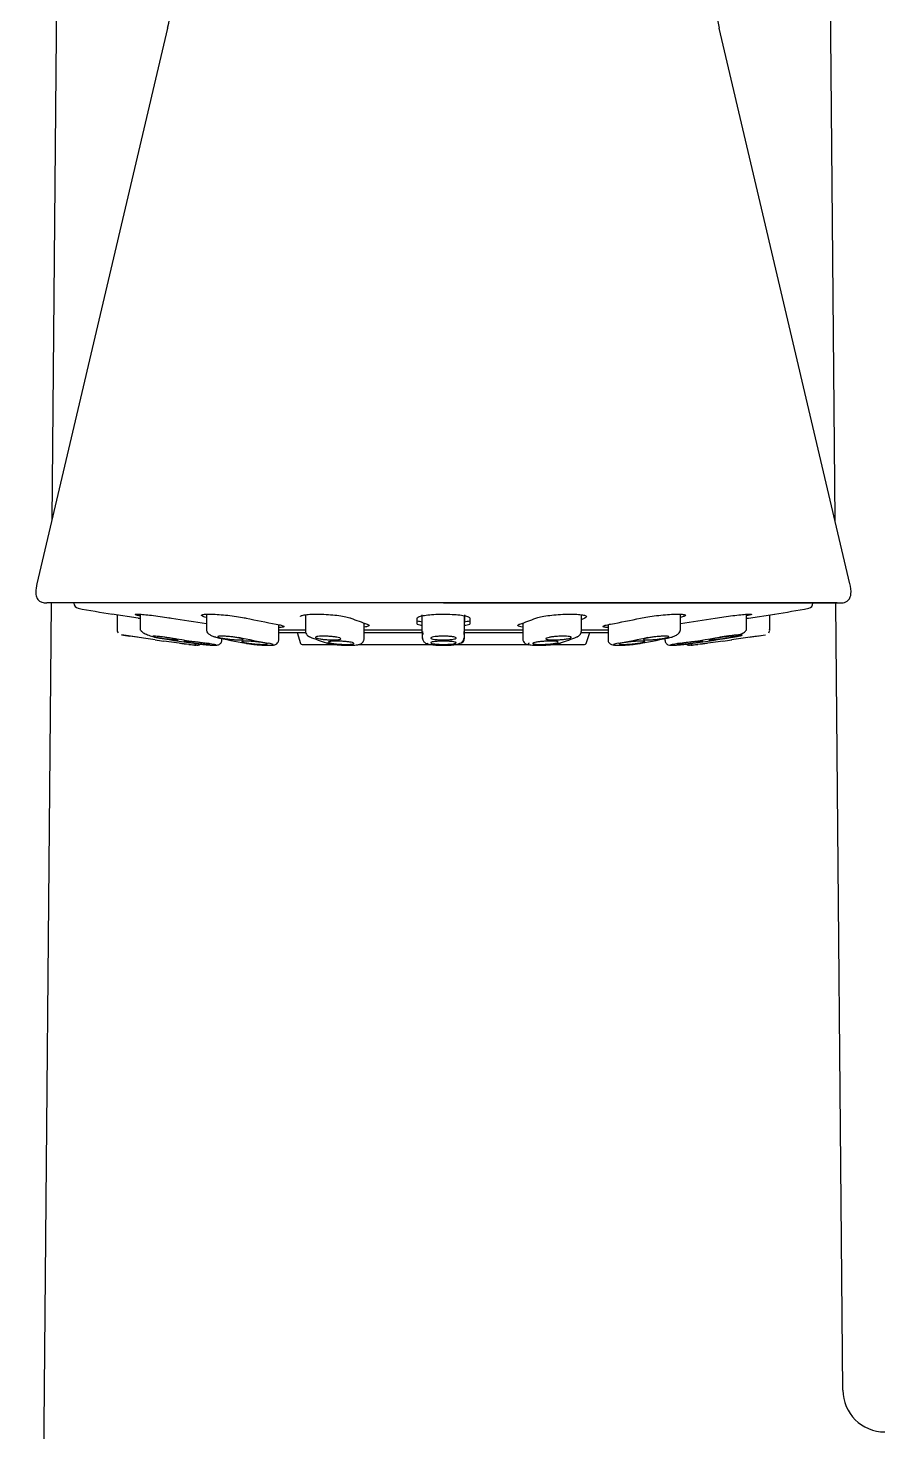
# Model space of a CAD drawing. Header units: millimetres. Extents: x 1617 to 5774, y 11446 to 13973.
# Drawn here: x 3287.1 to 3337.6, y 13294.4 to 13377.2 of the extents above; entities that cross this region are included whole.
import ezdxf

# ---------------------------------------------------------------- set-up
doc = ezdxf.new("R2010")
doc.units = ezdxf.units.MM
doc.layers.get('0').update_dxf_attribs({"color": 250})

# ---------------------------------------------------------------- blocks, each defined once
blk = doc.blocks.new('7')
at = {"linetype": 'Continuous'}
for p, q in [((3289.041, 13410.736), (3288.485, 13348.194)), ((3334.692, 13348.194), (3334.136, 13410.736)), ((3295.322, 13377.23), (3287.606, 13344.459)), ((3335.571, 13344.459), (3327.855, 13377.23)), ((3288.442, 13343.324), (3287.088, 13190.934)), ((3311.589, 13343.324), (3288.19, 13343.324)), ((3334.814, 13343.324), (3288.364, 13343.324)), ((3289.789, 13343.324), (3289.789, 13343.309)), ((3311.589, 13343.324), (3334.987, 13343.324)), ((3333.389, 13343.309), (3333.389, 13343.324)), ((3335.147, 13296.899), (3334.735, 13343.324)), ((3293.589, 13342.43), (3292.039, 13342.666)), ((3292.339, 13342.62), (3292.339, 13341.741)), ((3293.709, 13342.657), (3293.709, 13341.729)), ((3297.611, 13342.661), (3297.611, 13341.699)), ((3303.45, 13342.632), (3303.45, 13341.652)), ((3310.339, 13342.276), (3310.339, 13342.629)), ((3310.339, 13341.598), (3310.339, 13342.566)), ((3312.839, 13342.629), (3312.839, 13342.276)), ((3312.839, 13341.598), (3312.839, 13342.567)), ((3319.727, 13341.652), (3319.727, 13342.627)), ((3325.566, 13341.699), (3325.566, 13342.662)), ((3329.468, 13341.729), (3329.468, 13342.659)), ((3329.589, 13342.43), (3331.138, 13342.666)), ((3330.839, 13341.741), (3330.839, 13342.62)), ((3301.878, 13341.123), (3301.878, 13342.044)), ((3301.878, 13341.743), (3303.432, 13341.743)), ((3306.907, 13341.201), (3306.907, 13342.141)), ((3306.907, 13341.743), (3310.339, 13341.743)), ((3310.039, 13342.078), (3310.039, 13342.43)), ((3312.839, 13341.743), (3316.27, 13341.743)), ((3313.139, 13342.43), (3313.139, 13342.078)), ((3316.27, 13342.141), (3316.27, 13341.201)), ((3319.727, 13341.743), (3321.299, 13341.743)), ((3321.299, 13342.045), (3321.299, 13341.123)), ((3293.544, 13341.301), (3292.592, 13341.444)), ((3294.588, 13341.145), (3293.089, 13341.367)), ((3296.588, 13340.879), (3295.089, 13341.075)), ((3295.089, 13341.075), (3295.089, 13341.074)), ((3298.518, 13341.123), (3298.518, 13341.225)), ((3301.878, 13341.589), (3303.457, 13341.589)), ((3302.957, 13341.589), (3303.166, 13340.94)), ((3303.261, 13340.871), (3305.211, 13340.871)), ((3306.561, 13340.871), (3310.878, 13340.871)), ((3306.907, 13341.589), (3310.358, 13341.589)), ((3310.339, 13341.598), (3310.339, 13341.248)), ((3310.36, 13341.635), (3310.366, 13341.471)), ((3312.269, 13340.871), (3316.624, 13340.871)), ((3312.811, 13341.471), (3312.817, 13341.635)), ((3312.821, 13341.589), (3316.27, 13341.589)), ((3312.839, 13341.248), (3312.839, 13341.598)), ((3317.96, 13340.871), (3319.916, 13340.871)), ((3319.713, 13341.589), (3321.299, 13341.589)), ((3320.011, 13340.94), (3320.22, 13341.589)), ((3324.659, 13341.225), (3324.659, 13341.123)), ((3328.088, 13341.075), (3326.589, 13340.879)), ((3328.089, 13341.074), (3328.089, 13341.075)), ((3330.088, 13341.367), (3328.589, 13341.145)), ((3329.633, 13341.301), (3330.585, 13341.444))]:
    blk.add_line(p, q, dxfattribs=at)
for centre, radius, start, end in [((3285.589, 13379.522), 10, 346.75, 0), ((3337.589, 13379.522), 10, 180, 193.25), ((3290.089, 13343.309), 0.3, 180, 259.65275), ((3333.089, 13343.309), 0.3, 280.34725, 360), ((3311.589, 13461.063), 120, 259.65262, 260.63367), ((3311.589, 13461.063), 120, 279.36648, 280.34738), ((3292.639, 13341.741), 0.3, 170.95569, 216.24033), ((3311.589, 13461.063), 119.99, 261.37235, 261.43038), ((3311.589, 13348.012), 5.938, 254.86804, 257.83964), ((3311.589, 13347.966), 6.088, 255.25051, 258.15147), ((3311.589, 13347.966), 6.088, 281.85449, 284.74949), ((3311.589, 13348.012), 5.938, 282.23145, 285.13196), ((3311.589, 13461.063), 119.99, 278.56962, 278.62765), ((3330.538, 13341.741), 0.3, 323.75967, 9.04431), ((3311.589, 13461.247), 121.3, 260.98971, 261.23202), ((3311.589, 13461.247), 121.3, 261.93895, 262.18677), ((3298.924, 13361.877), 21.117, 262.12918, 265.1014), ((3311.589, 13461.247), 121.3, 262.89194, 263.09351), ((3299.109, 13363.527), 22.777, 264.74337, 264.9908), ((3297.038, 13341.125), 0.3, 285.83913, 312.49403), ((3303.261, 13340.971), 0.1, 197.90445, 270), ((3303.812, 13341.569), 0.269, 234.73393, 248.26674), ((3311.973, 13362.426), 22.666, 248.62775, 251.23981), ((3310.637, 13341.599), 0.298, 180.314, 202.91875), ((3312.54, 13341.249), 0.299, 270.20913, 359.76951), ((3318.405, 13341.222), 0.272, 272.11777, 289.12731), ((3311.187, 13362.472), 22.715, 288.76299, 291.36946), ((3319.916, 13340.971), 0.1, 270, 342.09555), ((3326.139, 13341.125), 0.3, 227.39054, 254.16087), ((3324.068, 13363.527), 22.777, 275.0092, 277.76449), ((3324.253, 13361.877), 21.117, 274.8986, 275.1655), ((3311.589, 13461.247), 121.3, 276.90636, 277.10798), ((3311.589, 13461.247), 121.3, 277.81327, 278.06112), ((3311.589, 13461.247), 121.3, 278.76805, 279.01034), ((3337.635, 13296.922), 2.487, 180.53191, 269.97371)]:
    blk.add_arc(centre, radius, start, end, dxfattribs=at)
for centre, major_axis, ratio, start_param, end_param in [((3312.182, 13461.063), (0, -119.99), 0.92388, 6.132604, 6.151363), ((3312.685, 13461.063), (0, -119.99), 0.707107, -0.150581, -0.129539), ((3313.021, 13461.063), (0, -119.99), 0.382683, -0.150581, -0.129539), ((3310.156, 13461.063), (0, -119.99), 0.382683, 0.129539, 0.150581), ((3313.021, 13461.063), (0, -119.99), 0.382683, 0.146573, 0.150581), ((3310.492, 13461.063), (0, -119.99), 0.707107, 0.129539, 0.150581), ((3310.995, 13461.063), (0, -119.99), 0.92388, 0.131823, 0.150581), ((3311.224, 13461.247), (0, -121.296), 0.92388, 6.133866, 6.154729), ((3311.953, 13461.247), (0, -121.296), 0.92388, 6.133866, 6.154729), ((3310.915, 13461.247), (0, -121.296), 0.707107, -0.149319, -0.128456), ((3312.262, 13461.247), (0, -121.296), 0.707107, -0.149319, -0.128456), ((3310.915, 13461.247), (0, -121.296), 0.707107, 0.128456, 0.149319), ((3312.262, 13461.247), (0, -121.296), 0.707107, 0.128456, 0.149319), ((3311.224, 13461.247), (0, -121.296), 0.923879, 0.128456, 0.149319), ((3311.953, 13461.247), (0, -121.296), 0.92388, 0.128456, 0.149319)]:
    blk.add_ellipse(centre, major_axis=major_axis, ratio=ratio, start_param=start_param, end_param=end_param, dxfattribs=at)
for points, knots in [([(3287.61, 13344.475), (3287.566, 13344.285), (3287.523, 13344.042), (3287.562, 13343.734), (3287.631, 13343.575), (3287.727, 13343.451), (3287.929, 13343.339), (3288.09, 13343.327), (3288.203, 13343.324)], [0, 0, 0, 0, 0.340672, 0.508782, 0.576757, 0.672481, 0.803215, 1, 1, 1, 1]), ([(3334.974, 13343.324), (3335.072, 13343.327), (3335.21, 13343.335), (3335.386, 13343.411), (3335.482, 13343.493), (3335.547, 13343.58), (3335.602, 13343.699), (3335.662, 13344.006), (3335.617, 13344.253), (3335.567, 13344.475)], [0, 0, 0, 0, 0.170946, 0.281764, 0.354687, 0.411018, 0.490131, 0.603006, 1, 1, 1, 1]), ([(3293.692, 13342.556), (3293.657, 13342.564), (3293.625, 13342.572), (3293.596, 13342.579), (3293.512, 13342.599), (3293.455, 13342.617), (3293.427, 13342.631), (3293.4, 13342.645), (3293.403, 13342.655), (3293.434, 13342.661), (3293.466, 13342.666), (3293.527, 13342.667), (3293.612, 13342.664), (3293.697, 13342.661), (3293.808, 13342.653), (3293.937, 13342.642), (3294.066, 13342.63), (3294.216, 13342.614), (3294.374, 13342.596), (3294.534, 13342.577), (3294.707, 13342.555), (3294.878, 13342.532), (3295.052, 13342.508), (3295.229, 13342.482), (3295.396, 13342.456), (3295.449, 13342.447), (3295.501, 13342.439), (3295.552, 13342.43)], [0.180288, 0.180288, 0.180288, 0.180288, 0.2179797, 0.2179797, 0.2179797, 0.3264185, 0.3264185, 0.3264185, 0.4336625, 0.4336625, 0.4336625, 0.5398, 0.5398, 0.5398, 0.6454063, 0.6454063, 0.6454063, 0.7512726, 0.7512726, 0.7512726, 0.8580682, 0.8580682, 0.8580682, 0.9660681, 0.9660681, 0.9660681, 1, 1, 1, 1]), ([(3297.592, 13342.471), (3297.543, 13342.484), (3297.499, 13342.497), (3297.462, 13342.509), (3297.386, 13342.534), (3297.337, 13342.558), (3297.319, 13342.579), (3297.301, 13342.599), (3297.313, 13342.617), (3297.354, 13342.631), (3297.395, 13342.645), (3297.465, 13342.655), (3297.56, 13342.661), (3297.654, 13342.666), (3297.774, 13342.667), (3297.91, 13342.664), (3298.045, 13342.661), (3298.201, 13342.653), (3298.363, 13342.642), (3298.525, 13342.63), (3298.699, 13342.614), (3298.87, 13342.596), (3299.043, 13342.577), (3299.217, 13342.555), (3299.379, 13342.532), (3299.543, 13342.508), (3299.698, 13342.482), (3299.833, 13342.456), (3299.876, 13342.447), (3299.918, 13342.439), (3299.957, 13342.43)], [0.0553773, 0.0553773, 0.0553773, 0.0553773, 0.1089723, 0.1089723, 0.1089723, 0.2179797, 0.2179797, 0.2179797, 0.3264185, 0.3264185, 0.3264185, 0.4336625, 0.4336625, 0.4336625, 0.5398, 0.5398, 0.5398, 0.6454063, 0.6454063, 0.6454063, 0.7512726, 0.7512726, 0.7512726, 0.8580682, 0.8580682, 0.8580682, 0.9660681, 0.9660681, 0.9660681, 1, 1, 1, 1]), ([(3303.15, 13342.52), (3303.15, 13342.541), (3303.172, 13342.561), (3303.214, 13342.579), (3303.264, 13342.599), (3303.344, 13342.617), (3303.448, 13342.631), (3303.55, 13342.645), (3303.678, 13342.655), (3303.821, 13342.661), (3303.963, 13342.666), (3304.124, 13342.667), (3304.29, 13342.664), (3304.456, 13342.661), (3304.631, 13342.653), (3304.802, 13342.642), (3304.973, 13342.63), (3305.144, 13342.614), (3305.302, 13342.596), (3305.461, 13342.577), (3305.61, 13342.555), (3305.738, 13342.532), (3305.867, 13342.508), (3305.978, 13342.482), (3306.061, 13342.456), (3306.087, 13342.447), (3306.111, 13342.439), (3306.132, 13342.43)], [0.1254368, 0.1254368, 0.1254368, 0.1254368, 0.2179797, 0.2179797, 0.2179797, 0.3264185, 0.3264185, 0.3264185, 0.4336625, 0.4336625, 0.4336625, 0.5398, 0.5398, 0.5398, 0.6454063, 0.6454063, 0.6454063, 0.7512726, 0.7512726, 0.7512726, 0.8580682, 0.8580682, 0.8580682, 0.9660681, 0.9660681, 0.9660681, 1, 1, 1, 1]), ([(3310.039, 13342.43), (3310.039, 13342.457), (3310.069, 13342.484), (3310.127, 13342.509), (3310.186, 13342.534), (3310.274, 13342.558), (3310.385, 13342.579), (3310.495, 13342.599), (3310.631, 13342.617), (3310.781, 13342.631), (3310.929, 13342.645), (3311.095, 13342.655), (3311.265, 13342.661), (3311.371, 13342.664), (3311.48, 13342.666), (3311.589, 13342.666), (3311.761, 13342.666), (3311.935, 13342.661), (3312.097, 13342.653), (3312.259, 13342.644), (3312.414, 13342.631), (3312.549, 13342.615), (3312.684, 13342.599), (3312.802, 13342.579), (3312.894, 13342.557), (3312.988, 13342.535), (3313.057, 13342.51), (3313.097, 13342.485), (3313.124, 13342.467), (3313.139, 13342.449), (3313.139, 13342.43)], [0, 0, 0, 0, 0.109023, 0.109023, 0.109023, 0.21808, 0.21808, 0.21808, 0.326569, 0.326569, 0.326569, 0.433863, 0.433863, 0.433863, 0.500051, 0.500051, 0.500051, 0.605996, 0.605996, 0.605996, 0.711907, 0.711907, 0.711907, 0.81835, 0.81835, 0.81835, 0.925954, 0.925954, 0.925954, 1, 1, 1, 1]), ([(3317.045, 13342.43), (3317.112, 13342.457), (3317.208, 13342.484), (3317.325, 13342.509), (3317.442, 13342.534), (3317.584, 13342.558), (3317.739, 13342.579), (3317.892, 13342.599), (3318.063, 13342.617), (3318.237, 13342.631), (3318.408, 13342.645), (3318.587, 13342.655), (3318.758, 13342.661), (3318.928, 13342.666), (3319.094, 13342.667), (3319.244, 13342.664), (3319.393, 13342.661), (3319.53, 13342.653), (3319.642, 13342.642), (3319.755, 13342.63), (3319.848, 13342.614), (3319.912, 13342.596), (3319.977, 13342.577), (3320.016, 13342.555), (3320.025, 13342.532), (3320.034, 13342.508), (3320.013, 13342.482), (3319.964, 13342.456), (3319.948, 13342.447), (3319.93, 13342.439), (3319.909, 13342.43)], [0, 0, 0, 0, 0.108972, 0.108972, 0.108972, 0.21798, 0.21798, 0.21798, 0.326418, 0.326418, 0.326418, 0.433662, 0.433662, 0.433662, 0.5398, 0.5398, 0.5398, 0.645406, 0.645406, 0.645406, 0.751273, 0.751273, 0.751273, 0.858068, 0.858068, 0.858068, 0.966068, 0.966068, 0.966068, 1, 1, 1, 1]), ([(3323.22, 13342.43), (3323.344, 13342.457), (3323.491, 13342.484), (3323.649, 13342.509), (3323.807, 13342.534), (3323.981, 13342.558), (3324.156, 13342.579), (3324.33, 13342.599), (3324.51, 13342.617), (3324.68, 13342.631), (3324.849, 13342.645), (3325.014, 13342.655), (3325.16, 13342.661), (3325.304, 13342.666), (3325.435, 13342.667), (3325.541, 13342.664), (3325.646, 13342.661), (3325.729, 13342.653), (3325.784, 13342.642), (3325.839, 13342.63), (3325.867, 13342.614), (3325.866, 13342.596), (3325.865, 13342.577), (3325.835, 13342.555), (3325.777, 13342.532), (3325.729, 13342.512), (3325.661, 13342.49), (3325.576, 13342.469)], [0, 0, 0, 0, 0.1089723, 0.1089723, 0.1089723, 0.2179797, 0.2179797, 0.2179797, 0.3264185, 0.3264185, 0.3264185, 0.4336625, 0.4336625, 0.4336625, 0.5398, 0.5398, 0.5398, 0.6454063, 0.6454063, 0.6454063, 0.7512726, 0.7512726, 0.7512726, 0.8580682, 0.8580682, 0.8580682, 0.9477932, 0.9477932, 0.9477932, 0.9477932]), ([(3327.625, 13342.43), (3327.787, 13342.457), (3327.962, 13342.484), (3328.137, 13342.509), (3328.312, 13342.534), (3328.492, 13342.558), (3328.66, 13342.579), (3328.828, 13342.599), (3328.989, 13342.617), (3329.131, 13342.631), (3329.272, 13342.645), (3329.396, 13342.655), (3329.495, 13342.661), (3329.593, 13342.666), (3329.668, 13342.667), (3329.713, 13342.664), (3329.759, 13342.661), (3329.776, 13342.653), (3329.765, 13342.642), (3329.754, 13342.63), (3329.713, 13342.614), (3329.647, 13342.596), (3329.604, 13342.584), (3329.549, 13342.57), (3329.484, 13342.556)], [0, 0, 0, 0, 0.1089723, 0.1089723, 0.1089723, 0.2179797, 0.2179797, 0.2179797, 0.3264185, 0.3264185, 0.3264185, 0.4336625, 0.4336625, 0.4336625, 0.5398, 0.5398, 0.5398, 0.6454063, 0.6454063, 0.6454063, 0.7512726, 0.7512726, 0.7512726, 0.8201136, 0.8201136, 0.8201136, 0.8201136]), ([(3293.736, 13341.724), (3293.742, 13341.702), (3293.758, 13341.651), (3293.925, 13341.541), (3294.2, 13341.417), (3294.411, 13341.356), (3294.531, 13341.322)], [0, 0, 0, 0, 0.161046, 0.452746, 0.733981, 1, 1, 1, 1]), ([(3297.622, 13341.692), (3297.624, 13341.669), (3297.631, 13341.615), (3297.721, 13341.514), (3297.878, 13341.406), (3298.008, 13341.355), (3298.084, 13341.327)], [0, 0, 0, 0, 0.175443, 0.460161, 0.736717, 1, 1, 1, 1]), ([(3301.724, 13342.078), (3301.848, 13342.055), (3301.952, 13342.032), (3302.027, 13342.011), (3302.102, 13341.989), (3302.151, 13341.969), (3302.17, 13341.951), (3302.188, 13341.933), (3302.177, 13341.918), (3302.136, 13341.906), (3302.096, 13341.894), (3302.026, 13341.886), (3301.931, 13341.881), (3301.917, 13341.88), (3301.903, 13341.879), (3301.887, 13341.879)], [0, 0, 0, 0, 0.1085609, 0.1085609, 0.1085609, 0.2171477, 0.2171477, 0.2171477, 0.3253166, 0.3253166, 0.3253166, 0.4326082, 0.4326082, 0.4326082, 0.4486413, 0.4486413, 0.4486413, 0.4486413]), ([(3303.451, 13341.672), (3303.452, 13341.639), (3303.455, 13341.584), (3303.498, 13341.49), (3303.572, 13341.404), (3303.637, 13341.362), (3303.675, 13341.339)], [0, 0, 0, 0, 0.251992, 0.505822, 0.756915, 1, 1, 1, 1]), ([(3307.089, 13342.078), (3307.156, 13342.055), (3307.195, 13342.032), (3307.205, 13342.011), (3307.214, 13341.989), (3307.193, 13341.969), (3307.143, 13341.951), (3307.094, 13341.933), (3307.015, 13341.918), (3306.912, 13341.906), (3306.911, 13341.906), (3306.909, 13341.906), (3306.908, 13341.906)], [0, 0, 0, 0, 0.1085609, 0.1085609, 0.1085609, 0.2171477, 0.2171477, 0.2171477, 0.3253166, 0.3253166, 0.3253166, 0.3267849, 0.3267849, 0.3267849, 0.3267849]), ([(3316.255, 13341.907), (3316.187, 13341.916), (3316.129, 13341.925), (3316.085, 13341.936), (3316.019, 13341.952), (3315.981, 13341.971), (3315.972, 13341.991), (3315.963, 13342.012), (3315.984, 13342.034), (3316.033, 13342.057), (3316.049, 13342.064), (3316.067, 13342.071), (3316.088, 13342.078)], [0.6786588, 0.6786588, 0.6786588, 0.6786588, 0.7514439, 0.7514439, 0.7514439, 0.8583981, 0.8583981, 0.8583981, 0.9662405, 0.9662405, 0.9662405, 1, 1, 1, 1]), ([(3316.186, 13342.118), (3316.211, 13342.114), (3316.237, 13342.111), (3316.265, 13342.108), (3316.266, 13342.107), (3316.268, 13342.107), (3316.269, 13342.107)], [0.29588398, 0.29588398, 0.29588398, 0.29588398, 0.32532693, 0.32532693, 0.32532693, 0.32678857, 0.32678857, 0.32678857, 0.32678857]), ([(3319.502, 13341.339), (3319.54, 13341.362), (3319.605, 13341.403), (3319.679, 13341.49), (3319.722, 13341.584), (3319.725, 13341.639), (3319.726, 13341.672)], [0, 0, 0, 0, 0.243187, 0.494237, 0.748022, 1, 1, 1, 1]), ([(3321.292, 13341.879), (3321.202, 13341.882), (3321.131, 13341.888), (3321.081, 13341.897), (3321.026, 13341.907), (3320.998, 13341.92), (3320.999, 13341.936), (3321, 13341.952), (3321.03, 13341.971), (3321.088, 13341.991), (3321.146, 13342.012), (3321.233, 13342.034), (3321.342, 13342.057), (3321.377, 13342.064), (3321.414, 13342.071), (3321.453, 13342.078)], [0.5511258, 0.5511258, 0.5511258, 0.5511258, 0.645172, 0.645172, 0.645172, 0.7514439, 0.7514439, 0.7514439, 0.8583981, 0.8583981, 0.8583981, 0.9662405, 0.9662405, 0.9662405, 1, 1, 1, 1]), ([(3325.093, 13341.327), (3325.169, 13341.355), (3325.299, 13341.406), (3325.456, 13341.514), (3325.546, 13341.615), (3325.553, 13341.669), (3325.555, 13341.692)], [0, 0, 0, 0, 0.2633, 0.539796, 0.82452, 1, 1, 1, 1]), ([(3328.646, 13341.322), (3328.766, 13341.356), (3328.977, 13341.417), (3329.252, 13341.541), (3329.419, 13341.651), (3329.435, 13341.702), (3329.441, 13341.724)], [0, 0, 0, 0, 0.266007, 0.547236, 0.83893, 1, 1, 1, 1]), ([(3295.477, 13341.256), (3295.555, 13341.243), (3295.628, 13341.23), (3295.691, 13341.219), (3295.754, 13341.207), (3295.808, 13341.195), (3295.849, 13341.186), (3295.889, 13341.176), (3295.917, 13341.167), (3295.931, 13341.161), (3295.944, 13341.154), (3295.943, 13341.15), (3295.927, 13341.147), (3295.912, 13341.145), (3295.883, 13341.144), (3295.842, 13341.146), (3295.8, 13341.147), (3295.747, 13341.151), (3295.684, 13341.156), (3295.622, 13341.162), (3295.549, 13341.169), (3295.472, 13341.178), (3295.395, 13341.186), (3295.311, 13341.197), (3295.228, 13341.208), (3295.144, 13341.219), (3295.059, 13341.231), (3294.978, 13341.244), (3294.953, 13341.248), (3294.927, 13341.252), (3294.903, 13341.256), (3294.824, 13341.268), (3294.751, 13341.281), (3294.688, 13341.293), (3294.625, 13341.304), (3294.571, 13341.316), (3294.53, 13341.325), (3294.49, 13341.335), (3294.462, 13341.344), (3294.449, 13341.35), (3294.436, 13341.357), (3294.437, 13341.361), (3294.452, 13341.364), (3294.467, 13341.367), (3294.497, 13341.367), (3294.538, 13341.366), (3294.579, 13341.364), (3294.633, 13341.361), (3294.695, 13341.355), (3294.758, 13341.35), (3294.83, 13341.342), (3294.907, 13341.334), (3294.984, 13341.325), (3295.068, 13341.314), (3295.151, 13341.303), (3295.235, 13341.292), (3295.321, 13341.28), (3295.401, 13341.267), (3295.427, 13341.263), (3295.452, 13341.26), (3295.477, 13341.256)], [0, 0, 0, 0, 0.054446, 0.054446, 0.054446, 0.108909, 0.108909, 0.108909, 0.163102, 0.163102, 0.163102, 0.216727, 0.216727, 0.216727, 0.26983, 0.26983, 0.26983, 0.322681, 0.322681, 0.322681, 0.375655, 0.375655, 0.375655, 0.429067, 0.429067, 0.429067, 0.483051, 0.483051, 0.483051, 0.500001, 0.500001, 0.500001, 0.554448, 0.554448, 0.554448, 0.608912, 0.608912, 0.608912, 0.663105, 0.663105, 0.663105, 0.716732, 0.716732, 0.716732, 0.769833, 0.769833, 0.769833, 0.822681, 0.822681, 0.822681, 0.875653, 0.875653, 0.875653, 0.929065, 0.929065, 0.929065, 0.98305, 0.98305, 0.98305, 1, 1, 1, 1]), ([(3296.75, 13340.977), (3296.672, 13340.988), (3296.599, 13340.999), (3296.536, 13341.009), (3296.473, 13341.02), (3296.419, 13341.03), (3296.379, 13341.038), (3296.338, 13341.047), (3296.31, 13341.055), (3296.297, 13341.06), (3296.284, 13341.066), (3296.284, 13341.07), (3296.299, 13341.073), (3296.314, 13341.075), (3296.344, 13341.076), (3296.385, 13341.074), (3296.426, 13341.073), (3296.48, 13341.07), (3296.542, 13341.065), (3296.605, 13341.06), (3296.678, 13341.053), (3296.754, 13341.046), (3296.832, 13341.038), (3296.916, 13341.029), (3296.999, 13341.019), (3297.083, 13341.009), (3297.169, 13340.998), (3297.249, 13340.987), (3297.275, 13340.984), (3297.3, 13340.98), (3297.324, 13340.977), (3297.402, 13340.966), (3297.476, 13340.954), (3297.539, 13340.944), (3297.602, 13340.934), (3297.656, 13340.924), (3297.696, 13340.915), (3297.737, 13340.906), (3297.765, 13340.899), (3297.778, 13340.893), (3297.791, 13340.887), (3297.79, 13340.883), (3297.775, 13340.881), (3297.76, 13340.878), (3297.731, 13340.878), (3297.69, 13340.879), (3297.649, 13340.881), (3297.595, 13340.884), (3297.533, 13340.889), (3297.47, 13340.893), (3297.397, 13340.9), (3297.32, 13340.908), (3297.243, 13340.915), (3297.159, 13340.925), (3297.076, 13340.935), (3296.992, 13340.944), (3296.906, 13340.955), (3296.826, 13340.966), (3296.8, 13340.97), (3296.775, 13340.973), (3296.75, 13340.977)], [0, 0, 0, 0, 0.054288, 0.054288, 0.054288, 0.108589, 0.108589, 0.108589, 0.162679, 0.162679, 0.162679, 0.216326, 0.216326, 0.216326, 0.269559, 0.269559, 0.269559, 0.322592, 0.322592, 0.322592, 0.375721, 0.375721, 0.375721, 0.429196, 0.429196, 0.429196, 0.483121, 0.483121, 0.483121, 0.500004, 0.500004, 0.500004, 0.55429, 0.55429, 0.55429, 0.60859, 0.60859, 0.60859, 0.662678, 0.662678, 0.662678, 0.716323, 0.716323, 0.716323, 0.769557, 0.769557, 0.769557, 0.822591, 0.822591, 0.822591, 0.87572, 0.87572, 0.87572, 0.929194, 0.929194, 0.929194, 0.983118, 0.983118, 0.983118, 1, 1, 1, 1]), ([(3298.171, 13340.828), (3298.208, 13340.829), (3298.267, 13340.838), (3298.368, 13340.876), (3298.445, 13340.935), (3298.507, 13341.028), (3298.515, 13341.098), (3298.518, 13341.141)], [0.6933923, 0.6933923, 0.6933923, 0.6933923, 0.7775847, 0.8269622, 0.8812131, 0.9398637, 1, 1, 1, 1]), ([(3299.568, 13341.256), (3299.628, 13341.243), (3299.678, 13341.23), (3299.714, 13341.219), (3299.751, 13341.207), (3299.774, 13341.195), (3299.783, 13341.186), (3299.792, 13341.176), (3299.786, 13341.167), (3299.766, 13341.161), (3299.747, 13341.154), (3299.713, 13341.15), (3299.667, 13341.147), (3299.622, 13341.145), (3299.564, 13341.144), (3299.498, 13341.146), (3299.432, 13341.147), (3299.357, 13341.151), (3299.278, 13341.156), (3299.2, 13341.162), (3299.116, 13341.169), (3299.033, 13341.178), (3298.949, 13341.186), (3298.865, 13341.197), (3298.787, 13341.208), (3298.707, 13341.219), (3298.632, 13341.231), (3298.567, 13341.244), (3298.546, 13341.248), (3298.526, 13341.252), (3298.507, 13341.256), (3298.447, 13341.268), (3298.397, 13341.281), (3298.36, 13341.293), (3298.324, 13341.304), (3298.3, 13341.316), (3298.291, 13341.325), (3298.283, 13341.335), (3298.288, 13341.344), (3298.308, 13341.35), (3298.328, 13341.357), (3298.362, 13341.361), (3298.408, 13341.364), (3298.453, 13341.367), (3298.511, 13341.367), (3298.577, 13341.366), (3298.643, 13341.364), (3298.718, 13341.361), (3298.796, 13341.355), (3298.875, 13341.35), (3298.959, 13341.342), (3299.042, 13341.334), (3299.125, 13341.325), (3299.21, 13341.314), (3299.288, 13341.303), (3299.367, 13341.292), (3299.443, 13341.28), (3299.508, 13341.267), (3299.529, 13341.263), (3299.549, 13341.26), (3299.568, 13341.256)], [0, 0, 0, 0, 0.054446, 0.054446, 0.054446, 0.108909, 0.108909, 0.108909, 0.163102, 0.163102, 0.163102, 0.216727, 0.216727, 0.216727, 0.26983, 0.26983, 0.26983, 0.322681, 0.322681, 0.322681, 0.375655, 0.375655, 0.375655, 0.429067, 0.429067, 0.429067, 0.483051, 0.483051, 0.483051, 0.500001, 0.500001, 0.500001, 0.554448, 0.554448, 0.554448, 0.608912, 0.608912, 0.608912, 0.663105, 0.663105, 0.663105, 0.716732, 0.716732, 0.716732, 0.769833, 0.769833, 0.769833, 0.822681, 0.822681, 0.822681, 0.875653, 0.875653, 0.875653, 0.929065, 0.929065, 0.929065, 0.98305, 0.98305, 0.98305, 1, 1, 1, 1]), ([(3299.921, 13340.977), (3299.862, 13340.988), (3299.811, 13340.999), (3299.775, 13341.009), (3299.738, 13341.02), (3299.715, 13341.03), (3299.706, 13341.038), (3299.697, 13341.047), (3299.702, 13341.055), (3299.722, 13341.06), (3299.742, 13341.066), (3299.776, 13341.07), (3299.821, 13341.073), (3299.866, 13341.075), (3299.924, 13341.076), (3299.99, 13341.074), (3300.056, 13341.073), (3300.131, 13341.07), (3300.21, 13341.065), (3300.289, 13341.06), (3300.373, 13341.053), (3300.456, 13341.046), (3300.54, 13341.038), (3300.624, 13341.029), (3300.703, 13341.019), (3300.782, 13341.009), (3300.857, 13340.998), (3300.923, 13340.987), (3300.943, 13340.984), (3300.963, 13340.98), (3300.982, 13340.977), (3301.042, 13340.966), (3301.092, 13340.954), (3301.128, 13340.944), (3301.165, 13340.934), (3301.188, 13340.924), (3301.197, 13340.915), (3301.206, 13340.906), (3301.201, 13340.899), (3301.181, 13340.893), (3301.162, 13340.887), (3301.128, 13340.883), (3301.082, 13340.881), (3301.037, 13340.878), (3300.979, 13340.878), (3300.913, 13340.879), (3300.847, 13340.881), (3300.772, 13340.884), (3300.693, 13340.889), (3300.615, 13340.893), (3300.53, 13340.9), (3300.447, 13340.908), (3300.364, 13340.915), (3300.279, 13340.925), (3300.2, 13340.935), (3300.121, 13340.944), (3300.046, 13340.955), (3299.981, 13340.966), (3299.96, 13340.97), (3299.94, 13340.973), (3299.921, 13340.977)], [0, 0, 0, 0, 0.054288, 0.054288, 0.054288, 0.108589, 0.108589, 0.108589, 0.162679, 0.162679, 0.162679, 0.216326, 0.216326, 0.216326, 0.269559, 0.269559, 0.269559, 0.322592, 0.322592, 0.322592, 0.375721, 0.375721, 0.375721, 0.429196, 0.429196, 0.429196, 0.483121, 0.483121, 0.483121, 0.500004, 0.500004, 0.500004, 0.55429, 0.55429, 0.55429, 0.60859, 0.60859, 0.60859, 0.662678, 0.662678, 0.662678, 0.716323, 0.716323, 0.716323, 0.769557, 0.769557, 0.769557, 0.822591, 0.822591, 0.822591, 0.87572, 0.87572, 0.87572, 0.929194, 0.929194, 0.929194, 0.983118, 0.983118, 0.983118, 1, 1, 1, 1]), ([(3301.513, 13340.837), (3301.55, 13340.841), (3301.606, 13340.85), (3301.676, 13340.869), (3301.768, 13340.917), (3301.839, 13340.999), (3301.875, 13341.095), (3301.877, 13341.146), (3301.878, 13341.176)], [0.7127647, 0.7127647, 0.7127647, 0.7127647, 0.7818665, 0.8239903, 0.8723408, 0.9317612, 0.9653311, 1, 1, 1, 1]), ([(3305.489, 13341.256), (3305.521, 13341.243), (3305.54, 13341.23), (3305.545, 13341.219), (3305.549, 13341.207), (3305.539, 13341.195), (3305.515, 13341.186), (3305.491, 13341.176), (3305.452, 13341.167), (3305.402, 13341.161), (3305.353, 13341.154), (3305.291, 13341.15), (3305.222, 13341.147), (3305.153, 13341.145), (3305.075, 13341.144), (3304.995, 13341.146), (3304.914, 13341.147), (3304.83, 13341.151), (3304.747, 13341.156), (3304.664, 13341.162), (3304.581, 13341.169), (3304.505, 13341.178), (3304.428, 13341.186), (3304.355, 13341.197), (3304.294, 13341.208), (3304.231, 13341.219), (3304.178, 13341.231), (3304.138, 13341.244), (3304.125, 13341.248), (3304.113, 13341.252), (3304.103, 13341.256), (3304.071, 13341.268), (3304.051, 13341.281), (3304.047, 13341.293), (3304.042, 13341.304), (3304.053, 13341.316), (3304.077, 13341.325), (3304.101, 13341.335), (3304.14, 13341.344), (3304.19, 13341.35), (3304.239, 13341.357), (3304.301, 13341.361), (3304.37, 13341.364), (3304.439, 13341.367), (3304.517, 13341.367), (3304.597, 13341.366), (3304.677, 13341.364), (3304.762, 13341.361), (3304.845, 13341.355), (3304.928, 13341.35), (3305.011, 13341.342), (3305.087, 13341.334), (3305.164, 13341.325), (3305.236, 13341.314), (3305.298, 13341.303), (3305.361, 13341.292), (3305.414, 13341.28), (3305.454, 13341.267), (3305.467, 13341.263), (3305.479, 13341.26), (3305.489, 13341.256)], [0, 0, 0, 0, 0.054446, 0.054446, 0.054446, 0.108909, 0.108909, 0.108909, 0.163102, 0.163102, 0.163102, 0.216727, 0.216727, 0.216727, 0.26983, 0.26983, 0.26983, 0.322681, 0.322681, 0.322681, 0.375655, 0.375655, 0.375655, 0.429067, 0.429067, 0.429067, 0.483051, 0.483051, 0.483051, 0.500001, 0.500001, 0.500001, 0.554448, 0.554448, 0.554448, 0.608912, 0.608912, 0.608912, 0.663105, 0.663105, 0.663105, 0.716732, 0.716732, 0.716732, 0.769833, 0.769833, 0.769833, 0.822681, 0.822681, 0.822681, 0.875653, 0.875653, 0.875653, 0.929065, 0.929065, 0.929065, 0.98305, 0.98305, 0.98305, 1, 1, 1, 1]), ([(3304.664, 13340.971), (3304.717, 13340.955), (3304.807, 13340.929), (3305.028, 13340.892), (3305.254, 13340.866), (3305.523, 13340.843), (3305.815, 13340.829), (3306.119, 13340.827), (3306.392, 13340.841), (3306.604, 13340.866), (3306.783, 13340.933), (3306.879, 13341.06), (3306.907, 13341.155), (3306.906, 13341.202), (3306.906, 13341.229)], [0, 0, 0, 0, 0.103801, 0.196826, 0.279406, 0.351723, 0.46578, 0.559062, 0.660015, 0.770394, 0.882139, 0.940727, 0.970583, 1, 1, 1, 1]), ([(3304.868, 13340.977), (3304.836, 13340.988), (3304.817, 13340.999), (3304.812, 13341.009), (3304.808, 13341.02), (3304.818, 13341.03), (3304.842, 13341.038), (3304.866, 13341.047), (3304.904, 13341.055), (3304.954, 13341.06), (3305.003, 13341.066), (3305.065, 13341.07), (3305.134, 13341.073), (3305.203, 13341.075), (3305.281, 13341.076), (3305.361, 13341.074), (3305.441, 13341.073), (3305.527, 13341.07), (3305.61, 13341.065), (3305.693, 13341.06), (3305.776, 13341.053), (3305.852, 13341.046), (3305.929, 13341.038), (3306.002, 13341.029), (3306.064, 13341.019), (3306.126, 13341.009), (3306.18, 13340.998), (3306.22, 13340.987), (3306.232, 13340.984), (3306.244, 13340.98), (3306.254, 13340.977), (3306.286, 13340.966), (3306.306, 13340.954), (3306.31, 13340.944), (3306.315, 13340.934), (3306.305, 13340.924), (3306.281, 13340.915), (3306.257, 13340.906), (3306.218, 13340.899), (3306.169, 13340.893), (3306.119, 13340.887), (3306.057, 13340.883), (3305.988, 13340.881), (3305.92, 13340.878), (3305.842, 13340.878), (3305.761, 13340.879), (3305.681, 13340.881), (3305.596, 13340.884), (3305.513, 13340.889), (3305.43, 13340.893), (3305.347, 13340.9), (3305.27, 13340.908), (3305.193, 13340.915), (3305.121, 13340.925), (3305.059, 13340.935), (3304.996, 13340.944), (3304.943, 13340.955), (3304.903, 13340.966), (3304.89, 13340.97), (3304.879, 13340.973), (3304.868, 13340.977)], [0, 0, 0, 0, 0.054288, 0.054288, 0.054288, 0.108589, 0.108589, 0.108589, 0.162679, 0.162679, 0.162679, 0.216326, 0.216326, 0.216326, 0.269559, 0.269559, 0.269559, 0.322592, 0.322592, 0.322592, 0.375721, 0.375721, 0.375721, 0.429196, 0.429196, 0.429196, 0.483121, 0.483121, 0.483121, 0.500004, 0.500004, 0.500004, 0.55429, 0.55429, 0.55429, 0.60859, 0.60859, 0.60859, 0.662678, 0.662678, 0.662678, 0.716323, 0.716323, 0.716323, 0.769557, 0.769557, 0.769557, 0.822591, 0.822591, 0.822591, 0.87572, 0.87572, 0.87572, 0.929194, 0.929194, 0.929194, 0.983118, 0.983118, 0.983118, 1, 1, 1, 1]), ([(3310.361, 13341.26), (3310.362, 13341.223), (3310.366, 13341.158), (3310.411, 13341.067), (3310.472, 13341), (3310.614, 13340.908), (3310.795, 13340.879), (3311.126, 13340.839), (3311.391, 13340.827), (3311.519, 13340.829), (3311.537, 13340.829)], [0, 0, 0, 0, 0.06611, 0.131836, 0.195229, 0.256744, 0.511167, 0.748734, 0.969203, 1, 1, 1, 1]), ([(3312.339, 13341.256), (3312.339, 13341.243), (3312.324, 13341.23), (3312.296, 13341.219), (3312.267, 13341.207), (3312.225, 13341.195), (3312.171, 13341.186), (3312.118, 13341.176), (3312.052, 13341.167), (3311.98, 13341.161), (3311.908, 13341.154), (3311.828, 13341.15), (3311.745, 13341.147), (3311.664, 13341.145), (3311.578, 13341.144), (3311.495, 13341.146), (3311.413, 13341.147), (3311.331, 13341.151), (3311.257, 13341.156), (3311.182, 13341.162), (3311.113, 13341.169), (3311.055, 13341.178), (3310.996, 13341.186), (3310.947, 13341.197), (3310.911, 13341.208), (3310.875, 13341.219), (3310.852, 13341.231), (3310.843, 13341.244), (3310.84, 13341.248), (3310.839, 13341.252), (3310.839, 13341.256), (3310.839, 13341.268), (3310.853, 13341.281), (3310.882, 13341.293), (3310.91, 13341.304), (3310.952, 13341.316), (3311.006, 13341.325), (3311.059, 13341.335), (3311.125, 13341.344), (3311.197, 13341.35), (3311.269, 13341.357), (3311.349, 13341.361), (3311.432, 13341.364), (3311.513, 13341.367), (3311.599, 13341.367), (3311.682, 13341.366), (3311.764, 13341.364), (3311.846, 13341.361), (3311.92, 13341.355), (3311.995, 13341.35), (3312.064, 13341.342), (3312.122, 13341.334), (3312.181, 13341.325), (3312.23, 13341.314), (3312.266, 13341.303), (3312.302, 13341.292), (3312.325, 13341.28), (3312.334, 13341.267), (3312.337, 13341.263), (3312.339, 13341.26), (3312.339, 13341.256)], [0, 0, 0, 0, 0.054446, 0.054446, 0.054446, 0.108909, 0.108909, 0.108909, 0.163102, 0.163102, 0.163102, 0.216727, 0.216727, 0.216727, 0.26983, 0.26983, 0.26983, 0.322681, 0.322681, 0.322681, 0.375655, 0.375655, 0.375655, 0.429067, 0.429067, 0.429067, 0.483051, 0.483051, 0.483051, 0.500001, 0.500001, 0.500001, 0.554448, 0.554448, 0.554448, 0.608912, 0.608912, 0.608912, 0.663105, 0.663105, 0.663105, 0.716732, 0.716732, 0.716732, 0.769833, 0.769833, 0.769833, 0.822681, 0.822681, 0.822681, 0.875653, 0.875653, 0.875653, 0.929065, 0.929065, 0.929065, 0.98305, 0.98305, 0.98305, 1, 1, 1, 1]), ([(3310.839, 13340.977), (3310.839, 13340.988), (3310.853, 13340.999), (3310.881, 13341.009), (3310.91, 13341.02), (3310.952, 13341.03), (3311.005, 13341.038), (3311.058, 13341.047), (3311.124, 13341.055), (3311.196, 13341.06), (3311.267, 13341.066), (3311.348, 13341.07), (3311.43, 13341.073), (3311.512, 13341.075), (3311.597, 13341.076), (3311.68, 13341.074), (3311.763, 13341.073), (3311.845, 13341.07), (3311.92, 13341.065), (3311.994, 13341.06), (3312.064, 13341.053), (3312.122, 13341.046), (3312.181, 13341.038), (3312.23, 13341.029), (3312.266, 13341.019), (3312.302, 13341.009), (3312.325, 13340.998), (3312.334, 13340.987), (3312.337, 13340.984), (3312.339, 13340.98), (3312.339, 13340.977), (3312.339, 13340.966), (3312.324, 13340.954), (3312.296, 13340.944), (3312.267, 13340.934), (3312.225, 13340.924), (3312.172, 13340.915), (3312.119, 13340.906), (3312.053, 13340.899), (3311.981, 13340.893), (3311.91, 13340.887), (3311.829, 13340.883), (3311.747, 13340.881), (3311.665, 13340.878), (3311.58, 13340.878), (3311.497, 13340.879), (3311.414, 13340.881), (3311.332, 13340.884), (3311.258, 13340.889), (3311.183, 13340.893), (3311.113, 13340.9), (3311.055, 13340.908), (3310.996, 13340.915), (3310.947, 13340.925), (3310.911, 13340.935), (3310.875, 13340.944), (3310.852, 13340.955), (3310.843, 13340.966), (3310.84, 13340.97), (3310.839, 13340.973), (3310.839, 13340.977)], [0, 0, 0, 0, 0.054288, 0.054288, 0.054288, 0.108589, 0.108589, 0.108589, 0.162679, 0.162679, 0.162679, 0.216326, 0.216326, 0.216326, 0.269559, 0.269559, 0.269559, 0.322592, 0.322592, 0.322592, 0.375721, 0.375721, 0.375721, 0.429196, 0.429196, 0.429196, 0.483121, 0.483121, 0.483121, 0.500004, 0.500004, 0.500004, 0.55429, 0.55429, 0.55429, 0.60859, 0.60859, 0.60859, 0.662678, 0.662678, 0.662678, 0.716323, 0.716323, 0.716323, 0.769557, 0.769557, 0.769557, 0.822591, 0.822591, 0.822591, 0.87572, 0.87572, 0.87572, 0.929194, 0.929194, 0.929194, 0.983118, 0.983118, 0.983118, 1, 1, 1, 1]), ([(3312.318, 13340.869), (3312.39, 13340.881), (3312.532, 13340.915), (3312.703, 13341.021), (3312.793, 13341.151), (3312.808, 13341.219), (3312.816, 13341.26)], [0.4979573, 0.4979573, 0.4979573, 0.4979573, 0.6505901, 0.8121442, 0.9041319, 1, 1, 1, 1]), ([(3316.271, 13341.229), (3316.271, 13341.196), (3316.271, 13341.14), (3316.31, 13341.035), (3316.388, 13340.947), (3316.506, 13340.885), (3316.58, 13340.864), (3316.629, 13340.855)], [0, 0, 0, 0, 0.0347758, 0.0677986, 0.1240858, 0.1670525, 0.2468513, 0.2468513, 0.2468513, 0.2468513]), ([(3316.923, 13340.977), (3316.955, 13340.988), (3317.002, 13340.999), (3317.058, 13341.009), (3317.115, 13341.02), (3317.183, 13341.03), (3317.257, 13341.038), (3317.332, 13341.047), (3317.414, 13341.055), (3317.498, 13341.06), (3317.58, 13341.066), (3317.667, 13341.07), (3317.75, 13341.073), (3317.832, 13341.075), (3317.913, 13341.076), (3317.985, 13341.074), (3318.058, 13341.073), (3318.124, 13341.07), (3318.179, 13341.065), (3318.234, 13341.06), (3318.279, 13341.053), (3318.31, 13341.046), (3318.342, 13341.038), (3318.361, 13341.029), (3318.365, 13341.019), (3318.369, 13341.009), (3318.359, 13340.998), (3318.335, 13340.987), (3318.328, 13340.984), (3318.319, 13340.98), (3318.309, 13340.977), (3318.276, 13340.966), (3318.23, 13340.954), (3318.173, 13340.944), (3318.117, 13340.934), (3318.049, 13340.924), (3317.974, 13340.915), (3317.9, 13340.906), (3317.818, 13340.899), (3317.734, 13340.893), (3317.651, 13340.887), (3317.565, 13340.883), (3317.482, 13340.881), (3317.4, 13340.878), (3317.319, 13340.878), (3317.246, 13340.879), (3317.174, 13340.881), (3317.107, 13340.884), (3317.052, 13340.889), (3316.997, 13340.893), (3316.953, 13340.9), (3316.921, 13340.908), (3316.89, 13340.915), (3316.871, 13340.925), (3316.867, 13340.935), (3316.862, 13340.944), (3316.873, 13340.955), (3316.896, 13340.966), (3316.904, 13340.97), (3316.913, 13340.973), (3316.923, 13340.977)], [0, 0, 0, 0, 0.054288, 0.054288, 0.054288, 0.108589, 0.108589, 0.108589, 0.162679, 0.162679, 0.162679, 0.216326, 0.216326, 0.216326, 0.269559, 0.269559, 0.269559, 0.322592, 0.322592, 0.322592, 0.375721, 0.375721, 0.375721, 0.429196, 0.429196, 0.429196, 0.483121, 0.483121, 0.483121, 0.500004, 0.500004, 0.500004, 0.55429, 0.55429, 0.55429, 0.60859, 0.60859, 0.60859, 0.662678, 0.662678, 0.662678, 0.716323, 0.716323, 0.716323, 0.769557, 0.769557, 0.769557, 0.822591, 0.822591, 0.822591, 0.87572, 0.87572, 0.87572, 0.929194, 0.929194, 0.929194, 0.983118, 0.983118, 0.983118, 1, 1, 1, 1]), ([(3319.074, 13341.256), (3319.042, 13341.243), (3318.995, 13341.23), (3318.939, 13341.219), (3318.882, 13341.207), (3318.813, 13341.195), (3318.739, 13341.186), (3318.664, 13341.176), (3318.582, 13341.167), (3318.498, 13341.161), (3318.415, 13341.154), (3318.328, 13341.15), (3318.245, 13341.147), (3318.163, 13341.145), (3318.083, 13341.144), (3318.01, 13341.146), (3317.938, 13341.147), (3317.872, 13341.151), (3317.817, 13341.156), (3317.762, 13341.162), (3317.718, 13341.169), (3317.686, 13341.178), (3317.655, 13341.186), (3317.636, 13341.197), (3317.632, 13341.208), (3317.628, 13341.219), (3317.638, 13341.231), (3317.662, 13341.244), (3317.669, 13341.248), (3317.678, 13341.252), (3317.688, 13341.256), (3317.721, 13341.268), (3317.767, 13341.281), (3317.824, 13341.293), (3317.88, 13341.304), (3317.949, 13341.316), (3318.024, 13341.325), (3318.098, 13341.335), (3318.181, 13341.344), (3318.264, 13341.35), (3318.347, 13341.357), (3318.434, 13341.361), (3318.517, 13341.364), (3318.599, 13341.367), (3318.68, 13341.367), (3318.752, 13341.366), (3318.824, 13341.364), (3318.89, 13341.361), (3318.945, 13341.355), (3319, 13341.35), (3319.045, 13341.342), (3319.076, 13341.334), (3319.107, 13341.325), (3319.126, 13341.314), (3319.13, 13341.303), (3319.134, 13341.292), (3319.124, 13341.28), (3319.101, 13341.267), (3319.093, 13341.263), (3319.084, 13341.26), (3319.074, 13341.256)], [0, 0, 0, 0, 0.054446, 0.054446, 0.054446, 0.108909, 0.108909, 0.108909, 0.163102, 0.163102, 0.163102, 0.216727, 0.216727, 0.216727, 0.26983, 0.26983, 0.26983, 0.322681, 0.322681, 0.322681, 0.375655, 0.375655, 0.375655, 0.429067, 0.429067, 0.429067, 0.483051, 0.483051, 0.483051, 0.500001, 0.500001, 0.500001, 0.554448, 0.554448, 0.554448, 0.608912, 0.608912, 0.608912, 0.663105, 0.663105, 0.663105, 0.716732, 0.716732, 0.716732, 0.769833, 0.769833, 0.769833, 0.822681, 0.822681, 0.822681, 0.875653, 0.875653, 0.875653, 0.929065, 0.929065, 0.929065, 0.98305, 0.98305, 0.98305, 1, 1, 1, 1]), ([(3318.244, 13340.909), (3318.27, 13340.913), (3318.38, 13340.933), (3318.451, 13340.953), (3318.513, 13340.971)], [0.8467741, 0.8467741, 0.8467741, 0.8467741, 0.8813051, 1, 1, 1, 1]), ([(3321.299, 13341.176), (3321.3, 13341.146), (3321.302, 13341.095), (3321.338, 13341), (3321.41, 13340.917), (3321.527, 13340.856), (3321.598, 13340.838), (3321.645, 13340.832)], [0, 0, 0, 0, 0.034687, 0.0682753, 0.1277276, 0.1761072, 0.267588, 0.267588, 0.267588, 0.267588]), ([(3322.195, 13340.977), (3322.255, 13340.988), (3322.326, 13340.999), (3322.402, 13341.009), (3322.478, 13341.02), (3322.562, 13341.03), (3322.646, 13341.038), (3322.73, 13341.047), (3322.817, 13341.055), (3322.9, 13341.06), (3322.981, 13341.066), (3323.061, 13341.07), (3323.132, 13341.073), (3323.202, 13341.075), (3323.265, 13341.076), (3323.317, 13341.074), (3323.368, 13341.073), (3323.409, 13341.07), (3323.435, 13341.065), (3323.462, 13341.06), (3323.476, 13341.053), (3323.475, 13341.046), (3323.475, 13341.038), (3323.46, 13341.029), (3323.432, 13341.019), (3323.404, 13341.009), (3323.362, 13340.998), (3323.309, 13340.987), (3323.292, 13340.984), (3323.275, 13340.98), (3323.256, 13340.977), (3323.196, 13340.966), (3323.125, 13340.954), (3323.049, 13340.944), (3322.972, 13340.934), (3322.889, 13340.924), (3322.804, 13340.915), (3322.72, 13340.906), (3322.634, 13340.899), (3322.551, 13340.893), (3322.47, 13340.887), (3322.39, 13340.883), (3322.319, 13340.881), (3322.249, 13340.878), (3322.186, 13340.878), (3322.134, 13340.879), (3322.083, 13340.881), (3322.042, 13340.884), (3322.015, 13340.889), (3321.989, 13340.893), (3321.975, 13340.9), (3321.975, 13340.908), (3321.976, 13340.915), (3321.991, 13340.925), (3322.019, 13340.935), (3322.047, 13340.944), (3322.089, 13340.955), (3322.142, 13340.966), (3322.158, 13340.97), (3322.176, 13340.973), (3322.195, 13340.977)], [0, 0, 0, 0, 0.054288, 0.054288, 0.054288, 0.108589, 0.108589, 0.108589, 0.162679, 0.162679, 0.162679, 0.216326, 0.216326, 0.216326, 0.269559, 0.269559, 0.269559, 0.322592, 0.322592, 0.322592, 0.375721, 0.375721, 0.375721, 0.429196, 0.429196, 0.429196, 0.483121, 0.483121, 0.483121, 0.500004, 0.500004, 0.500004, 0.55429, 0.55429, 0.55429, 0.60859, 0.60859, 0.60859, 0.662678, 0.662678, 0.662678, 0.716323, 0.716323, 0.716323, 0.769557, 0.769557, 0.769557, 0.822591, 0.822591, 0.822591, 0.87572, 0.87572, 0.87572, 0.929194, 0.929194, 0.929194, 0.983118, 0.983118, 0.983118, 1, 1, 1, 1]), ([(3324.67, 13341.256), (3324.61, 13341.243), (3324.539, 13341.23), (3324.463, 13341.219), (3324.386, 13341.207), (3324.302, 13341.195), (3324.218, 13341.186), (3324.133, 13341.176), (3324.046, 13341.167), (3323.964, 13341.161), (3323.882, 13341.154), (3323.803, 13341.15), (3323.732, 13341.147), (3323.662, 13341.145), (3323.599, 13341.144), (3323.548, 13341.146), (3323.497, 13341.147), (3323.456, 13341.151), (3323.429, 13341.156), (3323.403, 13341.162), (3323.389, 13341.169), (3323.39, 13341.178), (3323.39, 13341.186), (3323.405, 13341.197), (3323.433, 13341.208), (3323.461, 13341.219), (3323.503, 13341.231), (3323.556, 13341.244), (3323.573, 13341.248), (3323.59, 13341.252), (3323.609, 13341.256), (3323.669, 13341.268), (3323.74, 13341.281), (3323.817, 13341.293), (3323.893, 13341.304), (3323.977, 13341.316), (3324.062, 13341.325), (3324.146, 13341.335), (3324.233, 13341.344), (3324.315, 13341.35), (3324.397, 13341.357), (3324.477, 13341.361), (3324.547, 13341.364), (3324.617, 13341.367), (3324.681, 13341.367), (3324.732, 13341.366), (3324.783, 13341.364), (3324.823, 13341.361), (3324.85, 13341.355), (3324.877, 13341.35), (3324.89, 13341.342), (3324.89, 13341.334), (3324.889, 13341.325), (3324.874, 13341.314), (3324.846, 13341.303), (3324.818, 13341.292), (3324.776, 13341.28), (3324.723, 13341.267), (3324.707, 13341.263), (3324.689, 13341.26), (3324.67, 13341.256)], [0, 0, 0, 0, 0.054446, 0.054446, 0.054446, 0.108909, 0.108909, 0.108909, 0.163102, 0.163102, 0.163102, 0.216727, 0.216727, 0.216727, 0.26983, 0.26983, 0.26983, 0.322681, 0.322681, 0.322681, 0.375655, 0.375655, 0.375655, 0.429067, 0.429067, 0.429067, 0.483051, 0.483051, 0.483051, 0.500001, 0.500001, 0.500001, 0.554448, 0.554448, 0.554448, 0.608912, 0.608912, 0.608912, 0.663105, 0.663105, 0.663105, 0.716732, 0.716732, 0.716732, 0.769833, 0.769833, 0.769833, 0.822681, 0.822681, 0.822681, 0.875653, 0.875653, 0.875653, 0.929065, 0.929065, 0.929065, 0.98305, 0.98305, 0.98305, 1, 1, 1, 1]), ([(3324.659, 13341.141), (3324.662, 13341.1), (3324.668, 13341.034), (3324.72, 13340.947), (3324.78, 13340.891), (3324.893, 13340.83), (3324.941, 13340.832), (3324.994, 13340.834)], [0, 0, 0, 0, 0.0502452, 0.0970902, 0.1380146, 0.17324, 0.3157191, 0.3157191, 0.3157191, 0.3157191]), ([(3325.853, 13340.977), (3325.931, 13340.988), (3326.015, 13340.999), (3326.1, 13341.009), (3326.184, 13341.02), (3326.271, 13341.03), (3326.352, 13341.038), (3326.433, 13341.047), (3326.511, 13341.055), (3326.58, 13341.06), (3326.648, 13341.066), (3326.708, 13341.07), (3326.756, 13341.073), (3326.804, 13341.075), (3326.84, 13341.076), (3326.862, 13341.074), (3326.885, 13341.073), (3326.893, 13341.07), (3326.888, 13341.065), (3326.883, 13341.06), (3326.863, 13341.053), (3326.831, 13341.046), (3326.798, 13341.038), (3326.752, 13341.029), (3326.696, 13341.019), (3326.64, 13341.009), (3326.572, 13340.998), (3326.499, 13340.987), (3326.475, 13340.984), (3326.451, 13340.98), (3326.427, 13340.977), (3326.349, 13340.966), (3326.264, 13340.954), (3326.179, 13340.944), (3326.095, 13340.934), (3326.008, 13340.924), (3325.927, 13340.915), (3325.846, 13340.906), (3325.768, 13340.899), (3325.7, 13340.893), (3325.632, 13340.887), (3325.571, 13340.883), (3325.523, 13340.881), (3325.475, 13340.878), (3325.439, 13340.878), (3325.417, 13340.879), (3325.395, 13340.881), (3325.386, 13340.884), (3325.391, 13340.889), (3325.397, 13340.893), (3325.416, 13340.9), (3325.448, 13340.908), (3325.481, 13340.915), (3325.527, 13340.925), (3325.583, 13340.935), (3325.639, 13340.944), (3325.707, 13340.955), (3325.781, 13340.966), (3325.804, 13340.97), (3325.828, 13340.973), (3325.853, 13340.977)], [0, 0, 0, 0, 0.054288, 0.054288, 0.054288, 0.108589, 0.108589, 0.108589, 0.162679, 0.162679, 0.162679, 0.216326, 0.216326, 0.216326, 0.269559, 0.269559, 0.269559, 0.322592, 0.322592, 0.322592, 0.375721, 0.375721, 0.375721, 0.429196, 0.429196, 0.429196, 0.483121, 0.483121, 0.483121, 0.500004, 0.500004, 0.500004, 0.55429, 0.55429, 0.55429, 0.60859, 0.60859, 0.60859, 0.662678, 0.662678, 0.662678, 0.716323, 0.716323, 0.716323, 0.769557, 0.769557, 0.769557, 0.822591, 0.822591, 0.822591, 0.87572, 0.87572, 0.87572, 0.929194, 0.929194, 0.929194, 0.983118, 0.983118, 0.983118, 1, 1, 1, 1]), ([(3328.274, 13341.256), (3328.196, 13341.243), (3328.111, 13341.23), (3328.027, 13341.219), (3327.942, 13341.207), (3327.855, 13341.195), (3327.774, 13341.186), (3327.693, 13341.176), (3327.615, 13341.167), (3327.546, 13341.161), (3327.478, 13341.154), (3327.418, 13341.15), (3327.37, 13341.147), (3327.323, 13341.145), (3327.286, 13341.144), (3327.264, 13341.146), (3327.242, 13341.147), (3327.234, 13341.151), (3327.239, 13341.156), (3327.244, 13341.162), (3327.264, 13341.169), (3327.296, 13341.178), (3327.329, 13341.186), (3327.375, 13341.197), (3327.43, 13341.208), (3327.487, 13341.219), (3327.554, 13341.231), (3327.628, 13341.244), (3327.652, 13341.248), (3327.676, 13341.252), (3327.7, 13341.256), (3327.779, 13341.268), (3327.863, 13341.281), (3327.948, 13341.293), (3328.033, 13341.304), (3328.119, 13341.316), (3328.201, 13341.325), (3328.282, 13341.335), (3328.36, 13341.344), (3328.429, 13341.35), (3328.497, 13341.357), (3328.557, 13341.361), (3328.605, 13341.364), (3328.652, 13341.367), (3328.688, 13341.367), (3328.711, 13341.366), (3328.733, 13341.364), (3328.741, 13341.361), (3328.736, 13341.355), (3328.73, 13341.35), (3328.711, 13341.342), (3328.679, 13341.334), (3328.646, 13341.325), (3328.6, 13341.314), (3328.544, 13341.303), (3328.488, 13341.292), (3328.42, 13341.28), (3328.347, 13341.267), (3328.323, 13341.263), (3328.299, 13341.26), (3328.274, 13341.256)], [0, 0, 0, 0, 0.054446, 0.054446, 0.054446, 0.108909, 0.108909, 0.108909, 0.163102, 0.163102, 0.163102, 0.216727, 0.216727, 0.216727, 0.26983, 0.26983, 0.26983, 0.322681, 0.322681, 0.322681, 0.375655, 0.375655, 0.375655, 0.429067, 0.429067, 0.429067, 0.483051, 0.483051, 0.483051, 0.500001, 0.500001, 0.500001, 0.554448, 0.554448, 0.554448, 0.608912, 0.608912, 0.608912, 0.663105, 0.663105, 0.663105, 0.716732, 0.716732, 0.716732, 0.769833, 0.769833, 0.769833, 0.822681, 0.822681, 0.822681, 0.875653, 0.875653, 0.875653, 0.929065, 0.929065, 0.929065, 0.98305, 0.98305, 0.98305, 1, 1, 1, 1])]:
    blk.add_open_spline(points, degree=3, knots=knots, dxfattribs=at)
for points in [[(3293.712, 13341.729), (3293.712, 13341.727), (3293.716, 13341.724), (3293.722, 13341.721)], [(3297.611, 13341.699), (3297.61, 13341.697), (3297.611, 13341.694), (3297.612, 13341.692)], [(3306.922, 13342.109), (3306.947, 13342.112), (3306.97, 13342.115), (3306.992, 13342.118)], [(3325.564, 13341.692), (3325.566, 13341.694), (3325.567, 13341.696), (3325.566, 13341.699)], [(3329.456, 13341.721), (3329.462, 13341.724), (3329.465, 13341.727), (3329.466, 13341.729)], [(3294.553, 13341.301), (3294.538, 13341.301), (3294.524, 13341.309), (3294.513, 13341.324)], [(3296.868, 13340.951), (3296.954, 13340.939), (3297.128, 13340.916), (3297.405, 13340.883), (3297.665, 13340.856), (3297.891, 13340.837), (3298.063, 13340.827), (3298.168, 13340.827), (3298.198, 13340.837), (3298.149, 13340.856), (3298.026, 13340.883), (3297.836, 13340.916), (3297.683, 13340.939), (3297.597, 13340.951)], [(3298.156, 13341.301), (3298.124, 13341.301), (3298.093, 13341.312), (3298.066, 13341.332)], [(3299.928, 13340.951), (3299.993, 13340.939), (3300.137, 13340.916), (3300.396, 13340.883), (3300.67, 13340.856), (3300.939, 13340.837), (3301.18, 13340.827), (3301.374, 13340.827), (3301.506, 13340.837), (3301.564, 13340.856), (3301.545, 13340.883), (3301.447, 13340.916), (3301.34, 13340.939), (3301.275, 13340.951)], [(3310.367, 13341.62), (3310.356, 13341.613), (3310.347, 13341.605), (3310.339, 13341.598)], [(3310.339, 13341.248), (3310.344, 13341.24), (3310.35, 13341.232), (3310.363, 13341.225)], [(3310.636, 13340.951), (3310.636, 13340.939), (3310.662, 13340.916), (3310.776, 13340.883), (3310.957, 13340.856), (3311.188, 13340.837), (3311.451, 13340.827), (3311.726, 13340.827), (3311.989, 13340.837), (3312.221, 13340.856), (3312.401, 13340.883), (3312.515, 13340.916), (3312.541, 13340.939), (3312.541, 13340.951)], [(3312.797, 13341.222), (3312.814, 13341.23), (3312.826, 13341.239), (3312.838, 13341.248)], [(3312.839, 13341.598), (3312.834, 13341.605), (3312.829, 13341.613), (3312.82, 13341.62)], [(3316.655, 13340.951), (3316.619, 13340.939), (3316.575, 13340.916), (3316.585, 13340.883), (3316.672, 13340.856), (3316.828, 13340.837), (3317.042, 13340.827), (3317.296, 13340.827), (3317.569, 13340.837), (3317.84, 13340.856), (3318.086, 13340.883), (3318.288, 13340.916), (3318.379, 13340.939), (3318.415, 13340.951)], [(3321.902, 13340.951), (3321.837, 13340.939), (3321.73, 13340.916), (3321.632, 13340.883), (3321.613, 13340.856), (3321.671, 13340.837), (3321.803, 13340.827), (3321.997, 13340.827), (3322.238, 13340.837), (3322.507, 13340.856), (3322.781, 13340.883), (3323.041, 13340.916), (3323.184, 13340.939), (3323.249, 13340.951)], [(3325.58, 13340.951), (3325.494, 13340.939), (3325.34, 13340.916), (3325.151, 13340.883), (3325.028, 13340.856), (3324.979, 13340.837), (3325.009, 13340.827), (3325.114, 13340.827), (3325.286, 13340.837), (3325.512, 13340.856), (3325.773, 13340.883), (3326.05, 13340.916), (3326.223, 13340.939), (3326.309, 13340.951)], [(3328.624, 13341.301), (3328.71, 13341.315), (3328.864, 13341.342), (3329.053, 13341.38), (3329.176, 13341.411), (3329.224, 13341.433), (3329.195, 13341.445), (3329.09, 13341.445), (3328.918, 13341.433), (3328.692, 13341.411), (3328.431, 13341.38), (3328.154, 13341.342), (3327.98, 13341.315), (3327.895, 13341.301)]]:
    blk.add_open_spline(points, degree=3, dxfattribs=at)
for points, weights in [([(3304.762, 13340.951), (3304.736, 13340.951), (3304.709, 13340.955), (3304.683, 13340.964)], [1.20247657104, 1.15248293154, 1.11174726684, 1.08026957695]), ([(3312.815, 13341.483), (3312.831, 13341.52), (3312.838, 13341.559), (3312.839, 13341.598)], [1.03776563149, 1.06595532301, 1.10992640114, 1.16967886589]), ([(3319.465, 13341.319), (3319.484, 13341.326), (3319.503, 13341.337), (3319.52, 13341.349)], [1.05072504673, 1.03280540037, 1.01963361153, 1.01120968019]), ([(3325.021, 13341.301), (3325.053, 13341.301), (3325.084, 13341.311), (3325.111, 13341.332)], [1.16958584679, 1.10180899096, 1.05434796163, 1.02720275879]), ([(3328.624, 13341.301), (3328.639, 13341.301), (3328.652, 13341.309), (3328.664, 13341.324)], [1.16958584679, 1.11083201546, 1.06734484448, 1.03912433384])]:
    blk.add_rational_spline(points, weights, degree=3, dxfattribs=at)

msp = doc.modelspace()

# ---------------------------------------------------------------- block references
msp.add_blockref('7', (0, 0))

doc.saveas('drawing.dxf')
